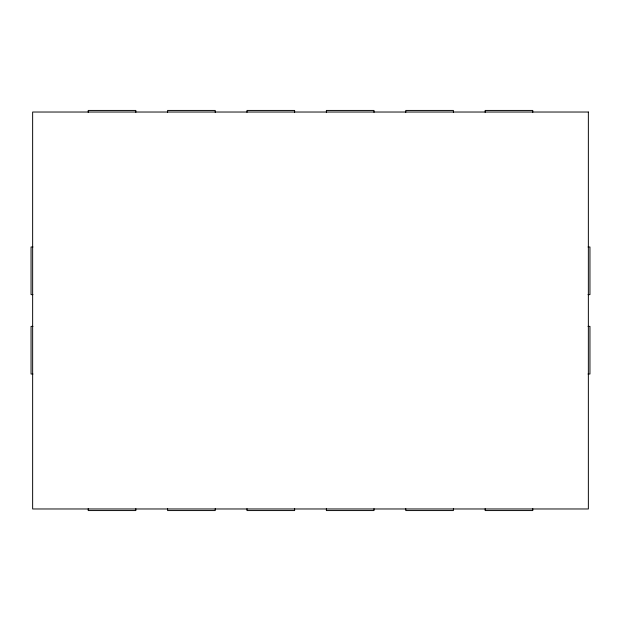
<?xml version="1.0" encoding="UTF-8"?>
<svg xmlns="http://www.w3.org/2000/svg" width="621" height="621" viewBox="0 0 621 621"><rect width="100%" height="100%" fill="white"/><g stroke="black" fill="none" stroke-linecap="round" stroke-linejoin="round"><path stroke-width="0.93" d="M32.967 246.987L31.05 246.987L31.05 294.626L32.967 294.626M588.033 246.987L589.95 246.987L589.95 294.626L588.033 294.626M32.967 326.374L31.05 326.374L31.05 374.013L32.967 374.013M588.033 326.374L589.95 326.374L589.95 374.013L588.033 374.013M532.787 112.354L532.787 110.437L485.156 110.437L485.156 112.354M532.787 508.646L532.787 510.563L485.156 510.563L485.156 508.646M453.4 112.354L453.4 110.437L405.769 110.437L405.769 112.354M453.4 508.646L453.4 510.563L405.769 510.563L405.769 508.646M374.013 112.354L374.013 110.437L326.374 110.437L326.374 112.354M374.013 508.646L374.013 510.563L326.374 510.563L326.374 508.646M294.626 112.354L294.626 110.437L246.987 110.437L246.987 112.354M294.626 508.646L294.626 510.563L246.987 510.563L246.987 508.646M215.231 112.354L215.231 110.437L167.6 110.437L167.6 112.354M215.231 508.646L215.231 510.563L167.6 510.563L167.6 508.646M135.844 112.354L135.844 110.437L88.213 110.437L88.213 112.354M135.844 508.646L135.844 510.563L88.213 510.563L88.213 508.646M588.359 112.028L32.641 112.028L32.641 508.972L588.359 508.972L588.359 112.028"/></g></svg>
